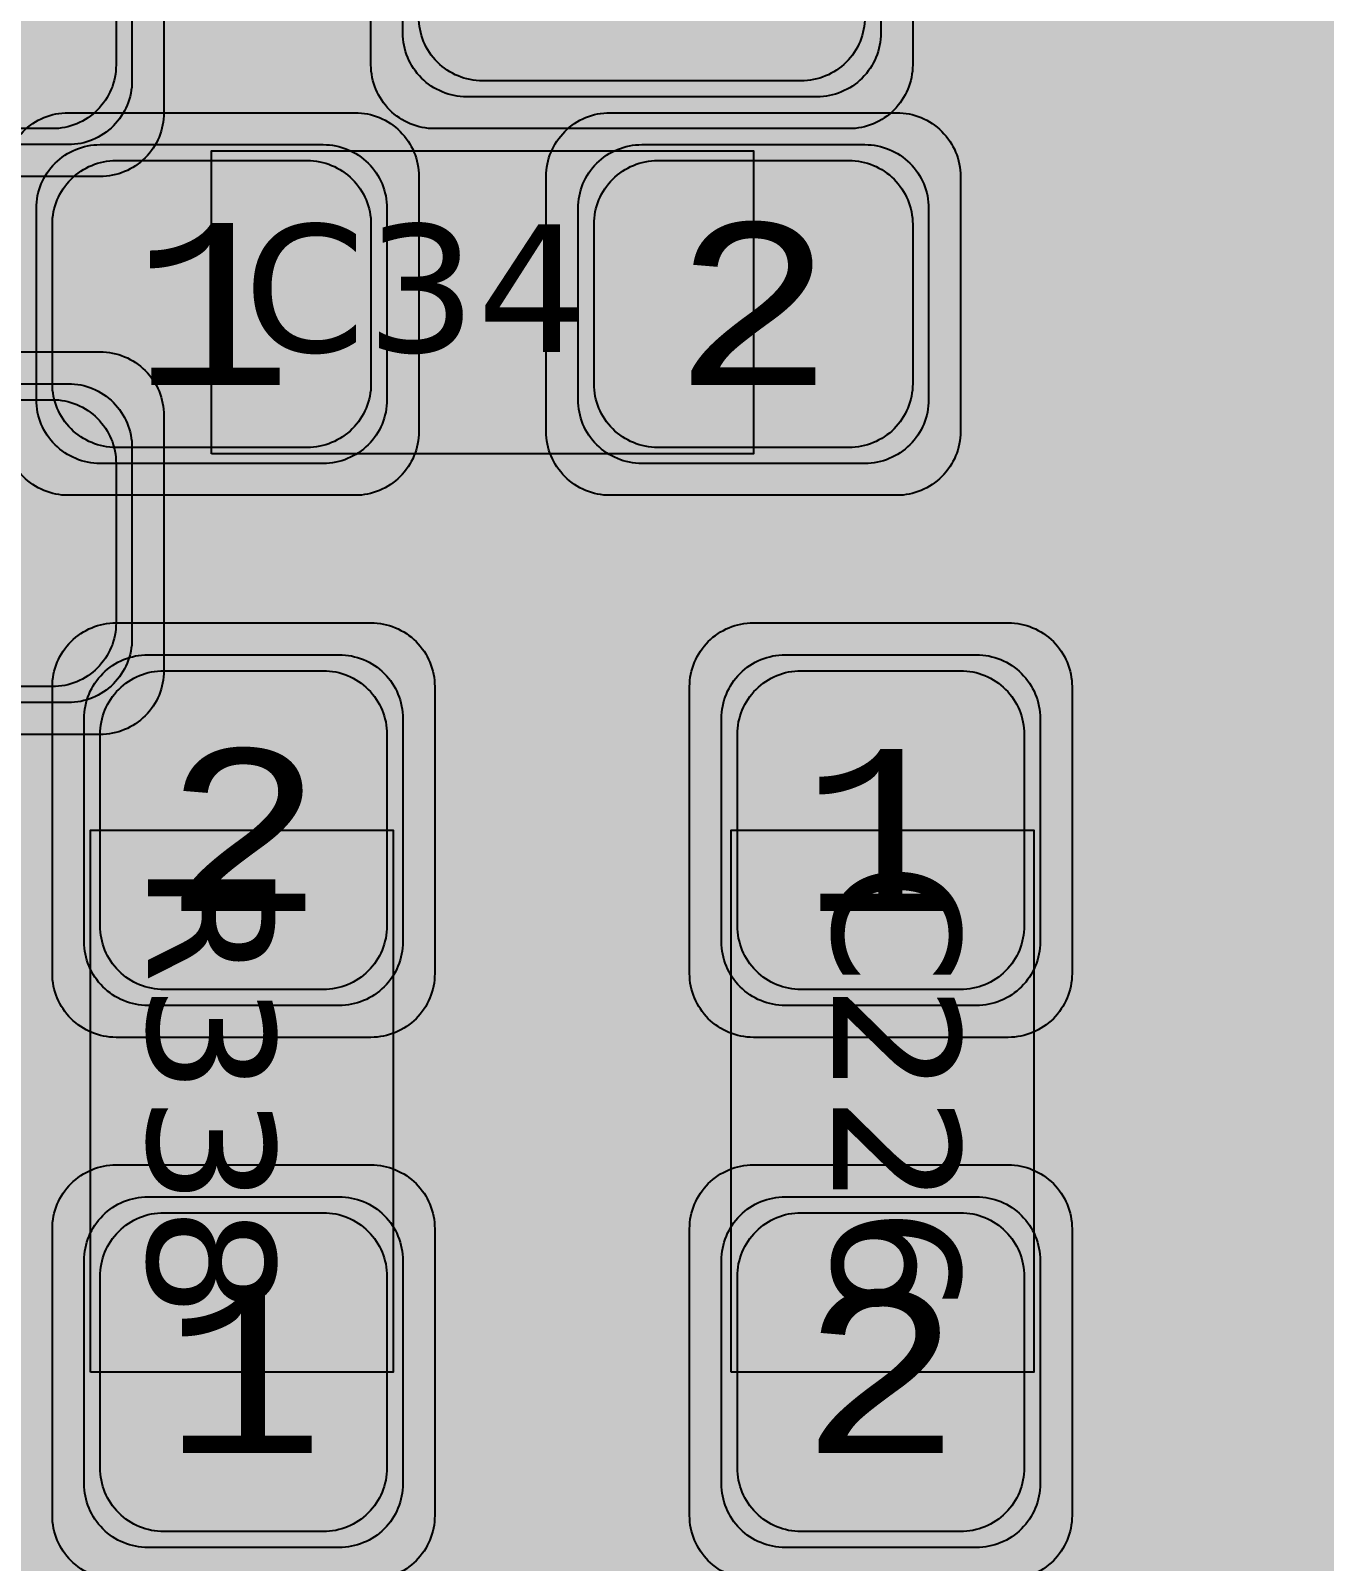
# Model space of a CAD drawing. Extents: x -28 to 199, y -61 to 255.
# Drawn here: x 128.582 to 132.642, y 75.806 to 80.608 of the extents above; entities that cross this region are included whole.
import ezdxf
from ezdxf.enums import TextEntityAlignment as Align

# ---------------------------------------------------------------- set-up
doc = ezdxf.new("R2010")
doc.units = 0
doc.header["$MEASUREMENT"] = 0
for name, color, linetype in [('ASSEMBLY_OUTLINES_TOP', 102, 'CONTINUOUS'), ('ASSEMBLY_PART_NUMBERS_BTM', 191, 'CONTINUOUS'), ('ASSEMBLY_PART_NUMBERS_TOP', 102, 'CONTINUOUS'), ('ASSEMBLY_REF_DES_BTM', 191, 'CONTINUOUS'), ('ASSEMBLY_REF_DES_TOP', 102, 'CONTINUOUS'), ('DRILL_DRAWING', 21, 'CONTINUOUS'), ('GENERATED_SILKSCREEN_BTM', 255, 'CONTINUOUS'), ('GENERATED_SILKSCREEN_TOP', 140, 'CONTINUOUS'), ('PART_PADS_SMD_BTM', 10, 'CONTINUOUS'), ('PART_PADS_SMD_TOP', 150, 'CONTINUOUS'), ('PIN_NUMBERS_BTM', 8, 'CONTINUOUS'), ('PIN_NUMBERS_TOP', 8, 'CONTINUOUS'), ('PLACEMENT_OUTLINES_TOP', 130, 'CONTINUOUS'), ('PLANE_SHAPES_LAYER_2', 230, 'CONTINUOUS'), ('PLANE_SHAPES_LAYER_3', 81, 'CONTINUOUS'), ('SILKSCREEN_OUTLINES_TOP', 150, 'CONTINUOUS'), ('SILKSCREEN_REF_DES_BTM', 211, 'CONTINUOUS'), ('SILKSCREEN_REF_DES_TOP', 150, 'CONTINUOUS'), ('SOLDERMASK_PADS_BTM', 12, 'CONTINUOUS'), ('SOLDERMASK_PADS_TOP', 180, 'CONTINUOUS'), ('SOLDERPASTE_PADS_BTM', 12, 'CONTINUOUS'), ('SOLDERPASTE_PADS_TOP', 180, 'CONTINUOUS'), ('TRACES_LAYER_2', 230, 'CONTINUOUS'), ('TRACES_LAYER_3', 81, 'CONTINUOUS'), ('TRACES_LAYER_BOTTOM', 10, 'CONTINUOUS'), ('TRACES_LAYER_TOP', 150, 'CONTINUOUS')]:
    doc.layers.add(name, color=color, linetype=linetype)
doc.styles.add('COURIER_NEW', font='COUR.TTF')
doc.styles.add('VERDANA', font='verdana.TTF')
doc.styles.add('VERIBEST_GERBER_0', font='txt')

msp = doc.modelspace()

# ---------------------------------------------------------------- hatches: boundary and pattern name
at = {"layer": 'PLANE_SHAPES_LAYER_2'}
h = msp.add_hatch(color=256, dxfattribs=at)
h.paths.add_polyline_path([(169.5, 129.25), (149.5, 129.25), (142.25, 122), (142.25, 90.5), (147.5, 90.5), (147.5, 80), (154, 80), (154, 69.25), (131.75, 69.25), (131.75, 73.25), (121.25, 73.25), (121.25, 81), (110.5, 81), (110.5, 125.75), (106.5, 125.75), (106.5, 128.75), (93.5, 128.75), (93.5, 120.25), (91.75, 120.25), (91.75, 121.5), (80, 121.5), (80, 118.25), (73.25, 118.25), (73.25, 124.5), (67.5, 124.5), (67.5, 128), (57.75, 128), (57.75, 120.25), (55.25, 120.25), (55.25, 121.5), (47.5, 121.5), (47.5, 119), (35, 119), (35, 134.75), (32.75, 134.75), (32.75, 159.75), (29.25, 159.75), (29.25, 175.25), (22.5, 175.25), (22.5, 195.25), (17.25, 195.25), (17.25, 198), (22.5, 198), (22.5, 216.5), (40.25, 216.5), (40.25, 235.5), (54.5, 235.5), (54.5, 254), (87.25, 254), (87.25, 236.25), (86.25, 236.25), (86.25, 228.75), (81, 228.75), (81, 218.75), (95.25, 218.75), (95.25, 194.5), (87, 194.5), (87, 172), (131.1, 172), (131.1, 208.75), (115.5, 208.75), (115.5, 213.75), (106.75, 213.75), (106.75, 218.75), (110.25, 222.25), (110.25, 226.25), (142.5, 226.25), (142.5, 221.5), (160.5, 221.5), (160.5, 240.75), (169.5, 240.75)])
h.paths.add_polyline_path([(35.5, 149.5), (41.75, 149.5), (41.75, 152), (39.25, 152), (39.25, 154), (37.75, 154), (37.75, 152), (35.5, 152)], flags=16)
h.paths.add_polyline_path([(37.5, 125.75), (37.5, 128.75), (42.75, 128.75), (42.75, 125.75)], flags=16)
h.paths.add_polyline_path([(52, 127.75), (52, 130.75), (54.25, 130.75), (54.25, 127.75)], flags=16)
h.paths.add_polyline_path([(50.75, 219.5), (50.75, 226.5), (71.75, 226.5), (71.75, 219.5)], flags=16)
h.paths.add_polyline_path([(66.5, 150.75), (66.5, 177.5), (72.25, 177.5), (72.25, 150.75)], flags=16)
h.paths.add_polyline_path([(47.25, 185.25), (73, 185.25), (73, 188.25), (70.25, 188.25), (70.25, 191), (47.25, 191)], flags=16)
h.paths.add_polyline_path([(84.5, 208), (84.5, 212.75), (85, 212.75), (85, 208)], flags=16)
h.paths.add_polyline_path([(61.5, 137.25), (87.75, 137.25), (87.75, 140.5), (84.75, 140.5), (84.75, 143), (61.5, 143)], flags=16)
h.paths.add_polyline_path([(88.75, 127), (88.75, 130), (91, 130), (91, 127)], flags=16)
h.paths.add_polyline_path([(85.5, 130.25), (85.5, 132.5), (91, 132.5), (91, 130.25)], flags=16)
h.paths.add_polyline_path([(108.75, 142.25), (135.75, 142.25), (135.75, 145.75), (132.25, 145.75), (132.25, 149), (108.75, 149)], flags=16)
h.paths.add_polyline_path([(114.25, 126.75), (140.75, 126.75), (140.75, 129.75), (137.25, 129.75), (137.25, 133), (114.25, 133)], flags=16)
h.paths.add_polyline_path([(155.25, 180.25), (166.25, 180.25), (166.25, 186.25), (152.25, 186.25), (152.25, 183), (155.25, 183)], flags=16)
at = {"layer": 'PLANE_SHAPES_LAYER_3'}
h = msp.add_hatch(color=256, dxfattribs=at)
h.paths.add_polyline_path([(169.5, 129.25), (149.5, 129.25), (142.25, 122), (142.25, 90.5), (147.5, 90.5), (147.5, 80), (154, 80), (154, 69.25), (131.75, 69.25), (131.75, 73.25), (121.25, 73.25), (121.25, 81), (110.5, 81), (110.5, 125.75), (106.5, 125.75), (106.5, 128.75), (93.5, 128.75), (93.5, 120.25), (91.75, 120.25), (91.75, 121.5), (80, 121.5), (80, 118.25), (73.25, 118.25), (73.25, 124.5), (67.5, 124.5), (67.5, 127.75), (58.25, 127.75), (58.25, 130.25), (88.75, 130.25), (88.75, 127), (91, 127), (91, 132.5), (55, 132.5), (55, 131.25), (52, 131.25), (52, 127.75), (55, 127.75), (55, 127.25), (57.75, 127.25), (57.75, 120.25), (55.25, 120.25), (55.25, 121.5), (47.5, 121.5), (47.5, 119), (35, 119), (35, 134.75), (32.75, 134.75), (32.75, 159.75), (29.25, 159.75), (29.25, 175.25), (22.5, 175.25), (22.5, 195.25), (17.25, 195.25), (17.25, 198), (22.5, 198), (22.5, 216.5), (40.25, 216.5), (40.25, 235.5), (54.5, 235.5), (54.5, 254), (87.25, 254), (87.25, 236.25), (86.25, 236.25), (86.25, 228.75), (81, 228.75), (81, 218.75), (95.25, 218.75), (95.25, 194.5), (87, 194.5), (87, 172), (131.1, 172), (131.1, 208.75), (115.5, 208.75), (115.5, 213.75), (106.75, 213.75), (106.75, 218.75), (110.25, 222.25), (110.25, 226.25), (142.5, 226.25), (142.5, 221.5), (160.5, 221.5), (160.5, 240.75), (169.5, 240.75)])
h.paths.add_polyline_path([(35.5, 149.5), (41.75, 149.5), (41.75, 152), (39.25, 152), (39.25, 154), (37.75, 154), (37.75, 152), (35.5, 152)], flags=16)
h.paths.add_polyline_path([(37.5, 125.75), (37.5, 128.75), (42.75, 128.75), (42.75, 125.75)], flags=16)
h.paths.add_polyline_path([(50.75, 219.5), (50.75, 226.5), (71.75, 226.5), (71.75, 219.5)], flags=16)
h.paths.add_polyline_path([(66.5, 150.75), (66.5, 177.5), (72.25, 177.5), (72.25, 150.75)], flags=16)
h.paths.add_polyline_path([(47.25, 185.25), (73, 185.25), (73, 188.25), (70.25, 188.25), (70.25, 191), (47.25, 191)], flags=16)
h.paths.add_polyline_path([(84.5, 208), (84.5, 212.75), (85, 212.75), (85, 208)], flags=16)
h.paths.add_polyline_path([(61.5, 137.25), (87.75, 137.25), (87.75, 140.5), (84.75, 140.5), (84.75, 143), (61.5, 143)], flags=16)
h.paths.add_polyline_path([(108.75, 142.25), (135.75, 142.25), (135.75, 145.75), (132.25, 145.75), (132.25, 149), (108.75, 149)], flags=16)
h.paths.add_polyline_path([(114.25, 126.75), (140.75, 126.75), (140.75, 129.75), (137.25, 129.75), (137.25, 133), (114.25, 133)], flags=16)
h.paths.add_polyline_path([(155.25, 180.25), (166.25, 180.25), (166.25, 186.25), (152.25, 186.25), (152.25, 183), (155.25, 183)], flags=16)

# ---------------------------------------------------------------- linework, layer by layer
at = {"layer": 'ASSEMBLY_OUTLINES_TOP'}
for points in [[(129.15, 79.28), (129.15, 80.23), (130.85, 80.23), (130.85, 79.28)], [(128.77, 76.4), (128.77, 78.1), (129.72, 78.1), (129.72, 76.4)], [(130.78, 76.4), (130.78, 78.1), (131.73, 78.1), (131.73, 76.4)]]:
    msp.add_lwpolyline(points, close=True, dxfattribs=at)
at = {"layer": 'GENERATED_SILKSCREEN_BTM', "const_width": 0.15}
for points in [[(132.3628, 80.6488), (132.3684, 80.6504), (132.374, 80.6496), (132.3788, 80.6456), (132.382, 80.6416), (132.3836, 80.636), (132.3844, 80.6304), (132.382, 80.6256), (132.378, 80.6216), (131.6108, 80.1904), (131.6068, 80.1888), (131.6036, 80.1888), (131.6004, 80.1888), (131.5972, 80.1904), (131.5924, 80.1928), (131.5892, 80.196), (131.5876, 80.2), (131.5868, 80.204), (131.5868, 80.744)], [(131.6196, 80.744), (131.6196, 80.2312), (132.3628, 80.6488)], [(131.59, 79.572), (131.6996, 79.4376), (131.7036, 79.4352), (131.7068, 79.4344), (131.7092, 79.4328), (131.7124, 79.432), (131.822, 79.432), (131.8244, 79.4328), (131.83, 79.4344), (131.834, 79.4352), (131.8356, 79.4376), (132.2684, 79.9704), (132.354, 79.9704), (132.354, 79.448), (132.3556, 79.4424), (132.3588, 79.4376), (132.3644, 79.4352), (132.3708, 79.4344), (132.3764, 79.4352), (132.382, 79.4376), (132.3852, 79.4424), (132.3868, 79.448), (132.3868, 79.9872), (132.3852, 79.9936), (132.3812, 79.9976), (132.3772, 80.0016), (132.3708, 80.0032), (132.2612, 80.0032), (132.2588, 80.0024), (132.2532, 80.0008), (132.2508, 79.9992), (132.2492, 79.9976), (132.2476, 79.996), (131.814, 79.464), (131.7204, 79.464), (131.6196, 79.5888), (131.6196, 79.8472), (131.726, 79.9776), (131.7276, 79.9832), (131.7268, 79.988), (131.7244, 79.9936), (131.7196, 79.9968), (131.7148, 80), (131.7092, 80.0008), (131.7036, 80), (131.6996, 79.996), (131.59, 79.8616), (131.5892, 79.8584), (131.5884, 79.856), (131.5876, 79.8552), (131.5868, 79.852), (131.5868, 79.5824), (131.5876, 79.5792), (131.5876, 79.5784), (131.5884, 79.5776), (131.5892, 79.5752), (131.59, 79.572)], [(131.0708, 78.1092), (131.0772, 78.1076), (131.0812, 78.1044), (131.0828, 78.0988), (131.0836, 78.0924), (131.0828, 78.0868), (131.0812, 78.0812), (131.0772, 78.0772), (131.0708, 78.0764), (130.7588, 78.0764), (130.7532, 78.0772), (130.7484, 78.0812), (130.746, 78.0868), (130.7452, 78.0924), (130.746, 78.0988), (130.7484, 78.1044), (130.7532, 78.1076), (130.7588, 78.1092), (130.8996, 78.1092), (130.8996, 78.8604), (130.9004, 78.866), (130.9028, 78.87), (130.9068, 78.8724), (130.9124, 78.8732), (130.9164, 78.874), (130.9204, 78.874), (130.9236, 78.8724), (130.9268, 78.8692), (131.0828, 78.65), (131.0844, 78.6468), (131.0852, 78.6444), (131.0852, 78.6388), (131.0828, 78.634), (131.0788, 78.63), (131.074, 78.6268), (131.0684, 78.6252), (131.0652, 78.6252), (131.0628, 78.626), (131.0588, 78.6308), (130.9308, 78.81), (130.9308, 78.1092), (131.0708, 78.1092)], [(129.654, 78.3676), (129.2236, 78.7964), (129.2236, 78.3676), (129.654, 78.3676)], [(129.2236, 78.0924), (129.2228, 78.086), (129.2188, 78.082), (129.2132, 78.0796), (129.2076, 78.0788), (129.202, 78.0796), (129.1972, 78.082), (129.1932, 78.086), (129.1916, 78.0924), (129.1916, 78.3348), (129.154, 78.3348), (129.1484, 78.3364), (129.1436, 78.3396), (129.1412, 78.3452), (129.1404, 78.3508), (129.1412, 78.3572), (129.1436, 78.3628), (129.1484, 78.3668), (129.154, 78.3676), (129.1916, 78.3676), (129.1916, 78.838), (129.1924, 78.842), (129.1948, 78.8452), (129.198, 78.8484), (129.202, 78.8508), (129.2068, 78.8524), (129.2116, 78.8532), (129.2156, 78.8524), (129.2196, 78.8492), (129.7052, 78.3636), (129.7084, 78.3588), (129.71, 78.354), (129.7092, 78.3492), (129.706, 78.3436), (129.7044, 78.3396), (129.7012, 78.3372), (129.698, 78.3356), (129.694, 78.3348), (129.2236, 78.3348), (129.2236, 78.0924)], [(129.9212, 78.5812), (129.9468, 78.5044), (129.9212, 78.4276), (129.9212, 78.4252), (129.9204, 78.422), (129.9204, 78.1748), (129.9204, 78.1724), (129.9212, 78.17), (129.922, 78.1668), (129.9252, 78.1636), (130.0052, 78.0812), (130.0092, 78.078), (130.0132, 78.0772), (130.0164, 78.0764), (130.31, 78.0764), (130.3124, 78.0764), (130.3148, 78.0772), (130.318, 78.078), (130.3212, 78.0812), (130.4012, 78.1636), (130.4052, 78.1668), (130.406, 78.17), (130.406, 78.1748), (130.406, 78.422), (130.406, 78.4252), (130.406, 78.4268), (130.4052, 78.4276), (130.3796, 78.5044), (130.4052, 78.5812), (130.406, 78.582), (130.406, 78.5868), (130.406, 78.7788), (130.406, 78.782), (130.4052, 78.786), (130.4012, 78.79), (130.3212, 78.8724), (130.318, 78.8748), (130.3148, 78.8756), (130.3124, 78.8764), (130.31, 78.8764), (130.0164, 78.8764), (130.0132, 78.8756), (130.0092, 78.8748), (130.0052, 78.8724), (129.9252, 78.79), (129.922, 78.7852), (129.9212, 78.782), (129.9204, 78.7788), (129.9204, 78.5868), (129.9204, 78.5836), (129.9212, 78.582), (129.9212, 78.5812)], [(131.3756, 78.5724), (131.3732, 78.574), (131.3724, 78.578), (131.3708, 78.582), (131.37, 78.586), (131.37, 78.7508), (131.3708, 78.7548), (131.3724, 78.7572), (131.3724, 78.7596), (131.3732, 78.7604), (131.3748, 78.7612), (131.3756, 78.7628), (131.5116, 78.8732), (131.5156, 78.8748), (131.5188, 78.8756), (131.522, 78.8764), (131.9252, 78.8764), (131.9324, 78.8748), (131.9372, 78.8708), (131.9412, 78.866), (131.9428, 78.8604), (131.9428, 78.0924), (131.9412, 78.086), (131.9372, 78.082), (131.9324, 78.0796), (131.9268, 78.0788), (131.9204, 78.0796), (131.9148, 78.082), (131.9108, 78.086), (131.9092, 78.0924), (131.9092, 78.4604), (131.5332, 78.4604), (131.402, 78.0876), (131.3988, 78.082), (131.3932, 78.0788), (131.3876, 78.078), (131.382, 78.0796), (131.3772, 78.082), (131.3732, 78.086), (131.3716, 78.0916), (131.3724, 78.098), (131.5036, 78.4708), (131.3756, 78.5724)], [(130.374, 78.77), (130.374, 78.5884), (130.3524, 78.5196), (129.9756, 78.5196), (129.9524, 78.5884), (129.9524, 78.77), (130.0236, 78.8436), (130.302, 78.8436), (130.374, 78.77)], [(131.9092, 78.8436), (131.5268, 78.8436), (131.402, 78.7428), (131.402, 78.594), (131.5268, 78.4924), (131.9092, 78.4924), (131.9092, 78.8436)], [(130.374, 78.4188), (130.374, 78.182), (130.302, 78.1092), (130.0236, 78.1092), (129.9524, 78.182), (129.9524, 78.4188), (129.9756, 78.4876), (130.3524, 78.4876), (130.374, 78.4188)], [(128.2888, 76.8264), (128.5824, 76.8264), (128.5848, 76.8264), (128.5872, 76.8272), (128.5904, 76.828), (128.5936, 76.8312), (128.6736, 76.9136), (128.6776, 76.9168), (128.6784, 76.92), (128.6784, 76.9248), (128.6784, 77.172), (128.6784, 77.1752), (128.6784, 77.1768), (128.6776, 77.1776), (128.652, 77.2544), (128.6776, 77.3312), (128.6784, 77.332), (128.6784, 77.3368), (128.6784, 77.5288), (128.6784, 77.532), (128.6776, 77.536), (128.6736, 77.54), (128.5936, 77.6224), (128.5904, 77.6248), (128.5872, 77.6256), (128.5848, 77.6264), (128.5824, 77.6264), (128.2888, 77.6264)], [(129.0552, 77.6232), (128.9208, 77.5136), (128.9176, 77.5096), (128.916, 77.5032), (128.9168, 77.4984), (128.9184, 77.4944), (128.9208, 77.4912), (128.9248, 77.488), (128.9288, 77.4856), (128.9328, 77.4848), (128.9368, 77.4848), (128.94, 77.4872), (129.0712, 77.5936), (129.3304, 77.5936), (129.4536, 77.4928), (129.4536, 77.2056), (129.3448, 77.2944), (129.3416, 77.2952), (129.34, 77.296), (129.3392, 77.296), (129.3392, 77.2968), (129.3352, 77.2976), (129.0656, 77.2976), (129.0624, 77.2968), (129.0624, 77.296), (129.0608, 77.296), (129.0584, 77.2952), (129.056, 77.2944), (128.9208, 77.1856), (128.92, 77.1832), (128.9184, 77.1824), (128.9176, 77.1816), (128.9176, 77.18), (128.916, 77.1744), (128.9152, 77.172), (128.9152, 76.952), (128.916, 76.948), (128.9176, 76.9448), (128.9184, 76.9416), (128.9208, 76.9392), (129.0552, 76.8296), (129.0592, 76.828), (129.06, 76.8272), (129.0624, 76.8272), (129.0632, 76.8264), (129.064, 76.8264), (129.0656, 76.8264), (129.3352, 76.8264), (129.3384, 76.8272), (129.3416, 76.828), (129.3448, 76.8296), (129.4792, 76.9392), (129.4816, 76.9408), (129.4824, 76.9416), (129.484, 76.944), (129.4856, 76.9496), (129.4864, 76.952), (129.4864, 77.5008), (129.4856, 77.5048), (129.484, 77.508), (129.4824, 77.5096), (129.4816, 77.5112), (129.4792, 77.5136), (129.3448, 77.6232), (129.3416, 77.624), (129.34, 77.6248), (129.3384, 77.6256), (129.3352, 77.6264), (129.0656, 77.6264), (129.0624, 77.6256), (129.0608, 77.6248), (129.0584, 77.624), (129.0552, 77.6232)], [(129.676, 77.3224), (129.6736, 77.324), (129.6728, 77.328), (129.6712, 77.332), (129.6704, 77.336), (129.6704, 77.5008), (129.6712, 77.5048), (129.6728, 77.5072), (129.6728, 77.5096), (129.6736, 77.5104), (129.6752, 77.5112), (129.676, 77.5128), (129.812, 77.6232), (129.816, 77.6248), (129.8192, 77.6256), (129.8224, 77.6264), (130.2256, 77.6264), (130.2328, 77.6248), (130.2376, 77.6208), (130.2416, 77.616), (130.2432, 77.6104), (130.2432, 76.8424), (130.2416, 76.836), (130.2376, 76.832), (130.2328, 76.8296), (130.2272, 76.8288), (130.2208, 76.8296), (130.2152, 76.832), (130.2112, 76.836), (130.2096, 76.8424), (130.2096, 77.2104), (129.8336, 77.2104), (129.7024, 76.8376), (129.6992, 76.832), (129.6936, 76.8288), (129.688, 76.828), (129.6824, 76.8296), (129.6776, 76.832), (129.6736, 76.836), (129.672, 76.8416), (129.6728, 76.848), (129.804, 77.2208), (129.676, 77.3224)], [(128.6464, 77.52), (128.6464, 77.3384), (128.6248, 77.2696), (128.248, 77.2696), (128.2248, 77.3384), (128.2248, 77.52), (128.296, 77.5936), (128.5744, 77.5936), (128.6464, 77.52)], [(130.2096, 77.5936), (129.8272, 77.5936), (129.7024, 77.4928), (129.7024, 77.344), (129.8272, 77.2424), (130.2096, 77.2424), (130.2096, 77.5936)], [(128.6464, 77.1688), (128.6464, 76.932), (128.5744, 76.8592), (128.296, 76.8592), (128.2248, 76.932), (128.2248, 77.1688), (128.248, 77.2376), (128.6248, 77.2376), (128.6464, 77.1688)], [(129.4536, 77.164), (129.4536, 76.96), (129.3304, 76.8592), (129.072, 76.8592), (128.9472, 76.96), (128.9472, 77.164), (129.072, 77.2656), (129.3304, 77.2656), (129.4536, 77.164)], [(128.78, 75.602), (128.78, 76.1508), (128.7792, 76.1548), (128.7776, 76.158), (128.776, 76.1596), (128.7752, 76.1612), (128.7728, 76.1636), (128.6384, 76.2732), (128.6352, 76.274), (128.6336, 76.2748), (128.632, 76.2756), (128.6288, 76.2764), (128.3592, 76.2764), (128.356, 76.2756), (128.3544, 76.2748), (128.352, 76.274), (128.3488, 76.2732)], [(129.3856, 76.0012), (129.3888, 76.0004), (129.3912, 75.9996), (129.3944, 75.998), (129.5032, 75.91), (129.5032, 76.2436), (128.9808, 76.2436), (128.9752, 76.2452), (128.9704, 76.2484), (128.968, 76.254), (128.9672, 76.2596), (128.968, 76.266), (128.9704, 76.2708), (128.9752, 76.2748), (128.9808, 76.2764), (129.5208, 76.2764), (129.5264, 76.2748), (129.5312, 76.2708), (129.5352, 76.266), (129.5368, 76.2604), (129.5368, 75.8756), (129.536, 75.87), (129.5336, 75.866), (129.5304, 75.8636), (129.5248, 75.862), (129.5216, 75.8604), (129.5176, 75.8596), (129.5136, 75.8604), (129.5104, 75.8628), (129.38, 75.9692), (129.1216, 75.9692), (128.9968, 75.8676), (128.9968, 75.61)], [(129.7256, 75.9724), (129.7232, 75.974), (129.7224, 75.978), (129.7208, 75.982), (129.72, 75.986), (129.72, 76.1508), (129.7208, 76.1548), (129.7224, 76.1572), (129.7224, 76.1596), (129.7232, 76.1604), (129.7248, 76.1612), (129.7256, 76.1628), (129.8616, 76.2732), (129.8656, 76.2748), (129.8688, 76.2756), (129.872, 76.2764), (130.2752, 76.2764), (130.2824, 76.2748), (130.2872, 76.2708), (130.2912, 76.266), (130.2928, 76.2604), (130.2928, 75.4924)], [(128.3648, 76.2436), (128.624, 76.2436), (128.7472, 76.1428), (128.7472, 75.8556), (128.6384, 75.9444), (128.6352, 75.9452), (128.6336, 75.946), (128.6328, 75.946), (128.6328, 75.9468), (128.6288, 75.9476), (128.3592, 75.9476)], [(130.2592, 76.2436), (129.8768, 76.2436), (129.752, 76.1428), (129.752, 75.994), (129.8768, 75.8924), (130.2592, 75.8924), (130.2592, 76.2436)], [(128.9648, 75.602), (128.9648, 75.8756), (128.9656, 75.8788), (128.9672, 75.8836), (128.9672, 75.8852), (128.9688, 75.886), (128.9696, 75.8876), (128.9704, 75.8892), (129.1056, 75.998), (129.1096, 75.9996), (129.1128, 76.0004), (129.116, 76.0012), (129.3856, 76.0012)], [(129.7224, 75.498), (129.8536, 75.8708), (129.7256, 75.9724)], [(128.7472, 75.814), (128.7472, 75.61), (128.624, 75.5092), (128.3656, 75.5092), (128.2408, 75.61), (128.2408, 75.814), (128.3656, 75.9156), (128.624, 75.9156), (128.7472, 75.814)], [(130.2592, 75.4924), (130.2592, 75.8604), (129.8832, 75.8604), (129.752, 75.4876)]]:
    msp.add_lwpolyline(points, dxfattribs=at)
at = {"layer": 'GENERATED_SILKSCREEN_TOP', "const_width": 0.15}
for points in [[(130.292098, 80.230005, 1.22306e-05), (130.292089, 80.229995), (129.707911, 80.229995, 1.22306e-05), (129.707902, 80.230005), (130.292098, 80.230005)], [(130.283844, 79.279995), (129.716156, 79.279995, 1.1642e-05), (129.716164, 79.280005), (130.283836, 79.280005, 1.1642e-05), (130.283844, 79.279995)], [(128.770005, 76.957911, 1.22306e-05), (128.769995, 76.957902), (128.769995, 77.542098, 1.22306e-05), (128.770005, 77.542089), (128.770005, 76.957911)], [(129.720005, 76.966156, 1.1642e-05), (129.719995, 76.966164), (129.719995, 77.533836, 1.1642e-05), (129.720005, 77.533844), (129.720005, 76.966156)], [(130.780005, 76.966164, 1.1642e-05), (130.779995, 76.966156), (130.779995, 77.533844, 1.1642e-05), (130.780005, 77.533836), (130.780005, 76.966164)], [(131.730005, 76.957902, 1.22306e-05), (131.729995, 76.957911), (131.729995, 77.542089, 1.22306e-05), (131.730005, 77.542098), (131.730005, 76.957902)], [(133.256999, 76.750995), (132.571001, 76.750995, -0.0990195133), (132.570999, 76.750995), (132.566, 76.751995, -0.0990195133), (132.565998, 76.751995), (132.560998, 76.753995, -0.1622776609), (132.560996, 76.753997), (132.559, 76.754995, -0.1622776602), (132.558997, 76.754996), (132.554997, 76.757996, -0.0710678116), (132.554996, 76.757997), (132.417996, 76.926997, -0.1622776599), (132.417995, 76.927), (132.415997, 76.930995, -0.1845275529), (132.415995, 76.930998), (132.414995, 76.933998), (132.414995, 76.934), (132.413997, 76.935996, -0.2360679779), (132.413995, 76.936), (132.413995, 77.446001), (132.415995, 77.453001, -0.1667818986), (132.415996, 77.453004), (132.420996, 77.458004, -0.1119910925), (132.420998, 77.458005), (132.425996, 77.464003, -0.184527552), (132.425999, 77.464005), (132.433999, 77.466005, -0.0990195133), (132.434001, 77.466005), (133.376362, 77.466005, 5.9117e-06)], [(133.376363, 77.465995), (132.434001, 77.465995), (132.426003, 77.463995), (132.421005, 77.457998, -0.1119910928), (132.421004, 77.457996), (132.416004, 77.452996), (132.414005, 77.445999), (132.414005, 76.936), (132.415003, 76.934005, -0.1845275513), (132.415005, 76.934002), (132.416005, 76.931002), (132.416005, 76.931), (132.418003, 76.927004, -0.0710678119), (132.418004, 76.927003), (132.555003, 76.758004), (132.559003, 76.755004, -0.0710678117), (132.559004, 76.755003), (132.561, 76.754005, -0.0990195133), (132.561002, 76.754005), (132.566002, 76.752005, -0.0493889889), (132.566003, 76.752005), (132.571001, 76.751005), (133.256999, 76.751005)]]:
    msp.add_lwpolyline(points, format="xyb", dxfattribs=at)
for points in [[(133.373, 77.424), (133.373, 76.947), (133.247, 76.791), (132.581, 76.791), (132.455, 76.947), (132.455, 77.424), (133.373, 77.424)], [(132.846, 75.848), (132.537, 75.848), (132.534, 75.848), (132.531, 75.849), (132.527, 75.85), (132.523, 75.854), (132.42, 75.954), (132.416, 75.958), (132.415, 75.964), (132.414, 75.968), (132.414, 76.335), (132.414, 76.338), (132.415, 76.341), (132.416, 76.345), (132.42, 76.349), (132.523, 76.449), (132.527, 76.453), (132.531, 76.455), (132.537, 76.455), (132.846, 76.455)], [(132.842, 76.415), (132.546, 76.415), (132.455, 76.325), (132.455, 75.976), (132.546, 75.888), (132.842, 75.888), (132.928, 75.917), (132.928, 76.388), (132.842, 76.415)]]:
    msp.add_lwpolyline(points, dxfattribs=at)
at = {"layer": 'PART_PADS_SMD_BTM'}
for points in [[(129.75, 81.5, -0.4142135624), (129.95, 81.7), (131.05, 81.7, -0.4142135624), (131.25, 81.5), (131.25, 80.6, -0.4142135624), (131.05, 80.4), (129.95, 80.4, -0.4142135624), (129.75, 80.6)], [(128.9, 80.45, -0.4142135624), (128.7, 80.25), (128, 80.25, -0.4142135624), (127.8, 80.45), (127.8, 81.05, -0.4142135624), (128, 81.25), (128.7, 81.25, -0.4142135624), (128.9, 81.05)], [(128.9, 78.7, -0.4142135624), (128.7, 78.5), (128, 78.5, -0.4142135624), (127.8, 78.7), (127.8, 79.3, -0.4142135624), (128, 79.5), (128.7, 79.5, -0.4142135624), (128.9, 79.3)]]:
    msp.add_lwpolyline(points, format="xyb", close=True, dxfattribs=at)
at = {"layer": 'PART_PADS_SMD_TOP'}
for points in [[(128.6, 80.05, -0.4142135624), (128.8, 80.25), (129.5, 80.25, -0.4142135624), (129.7, 80.05), (129.7, 79.45, -0.4142135624), (129.5, 79.25), (128.8, 79.25, -0.4142135624), (128.6, 79.45)], [(130.3, 80.05, -0.4142135624), (130.5, 80.25), (131.2, 80.25, -0.4142135624), (131.4, 80.05), (131.4, 79.45, -0.4142135624), (131.2, 79.25), (130.5, 79.25, -0.4142135624), (130.3, 79.45)], [(128.95, 77.55, -0.4142135624), (128.75, 77.75), (128.75, 78.45, -0.4142135624), (128.95, 78.65), (129.55, 78.65, -0.4142135624), (129.75, 78.45), (129.75, 77.75, -0.4142135624), (129.55, 77.55)], [(131.55, 78.65, -0.4142135624), (131.75, 78.45), (131.75, 77.75, -0.4142135624), (131.55, 77.55), (130.95, 77.55, -0.4142135624), (130.75, 77.75), (130.75, 78.45, -0.4142135624), (130.95, 78.65)], [(128.95, 75.85, -0.4142135624), (128.75, 76.05), (128.75, 76.75, -0.4142135624), (128.95, 76.95), (129.55, 76.95, -0.4142135624), (129.75, 76.75), (129.75, 76.05, -0.4142135624), (129.55, 75.85)], [(131.55, 76.95, -0.4142135624), (131.75, 76.75), (131.75, 76.05, -0.4142135624), (131.55, 75.85), (130.95, 75.85, -0.4142135624), (130.75, 76.05), (130.75, 76.75, -0.4142135624), (130.95, 76.95)]]:
    msp.add_lwpolyline(points, format="xyb", close=True, dxfattribs=at)
at = {"layer": 'PLACEMENT_OUTLINES_TOP'}
for points in [[(129.15, 79.28), (129.15, 80.23), (130.85, 80.23), (130.85, 79.28)], [(128.77, 76.4), (128.77, 78.1), (129.72, 78.1), (129.72, 76.4)], [(130.78, 76.4), (130.78, 78.1), (131.73, 78.1), (131.73, 76.4)]]:
    msp.add_lwpolyline(points, close=True, dxfattribs=at)
at = {"layer": 'SILKSCREEN_OUTLINES_TOP'}
for points in [[(129.15, 79.28), (129.15, 80.23), (130.85, 80.23), (130.85, 79.28)], [(128.77, 76.4), (128.77, 78.1), (129.72, 78.1), (129.72, 76.4)], [(130.78, 76.4), (130.78, 78.1), (131.73, 78.1), (131.73, 76.4)]]:
    msp.add_lwpolyline(points, close=True, dxfattribs=at)
at = {"layer": 'SOLDERMASK_PADS_BTM'}
for points in [[(129.65, 81.6, -0.4142135624), (129.85, 81.8), (131.15, 81.8, -0.4142135624), (131.35, 81.6), (131.35, 80.5, -0.4142135624), (131.15, 80.3), (129.85, 80.3, -0.4142135624), (129.65, 80.5)], [(129, 80.35, -0.4142135624), (128.8, 80.15), (127.9, 80.15, -0.4142135624), (127.7, 80.35), (127.7, 81.15, -0.4142135624), (127.9, 81.35), (128.8, 81.35, -0.4142135624), (129, 81.15)], [(129, 78.6, -0.4142135624), (128.8, 78.4), (127.9, 78.4, -0.4142135624), (127.7, 78.6), (127.7, 79.4, -0.4142135624), (127.9, 79.6), (128.8, 79.6, -0.4142135624), (129, 79.4)]]:
    msp.add_lwpolyline(points, format="xyb", close=True, dxfattribs=at)
at = {"layer": 'SOLDERMASK_PADS_TOP'}
for points in [[(128.5, 80.15, -0.4142135624), (128.7, 80.35), (129.6, 80.35, -0.4142135624), (129.8, 80.15), (129.8, 79.35, -0.4142135624), (129.6, 79.15), (128.7, 79.15, -0.4142135624), (128.5, 79.35)], [(130.2, 80.15, -0.4142135624), (130.4, 80.35), (131.3, 80.35, -0.4142135624), (131.5, 80.15), (131.5, 79.35, -0.4142135624), (131.3, 79.15), (130.4, 79.15, -0.4142135624), (130.2, 79.35)], [(128.85, 77.45, -0.4142135624), (128.65, 77.65), (128.65, 78.55, -0.4142135624), (128.85, 78.75), (129.65, 78.75, -0.4142135624), (129.85, 78.55), (129.85, 77.65, -0.4142135624), (129.65, 77.45)], [(131.65, 78.75, -0.4142135624), (131.85, 78.55), (131.85, 77.65, -0.4142135624), (131.65, 77.45), (130.85, 77.45, -0.4142135624), (130.65, 77.65), (130.65, 78.55, -0.4142135624), (130.85, 78.75)], [(128.85, 75.75, -0.4142135624), (128.65, 75.95), (128.65, 76.85, -0.4142135624), (128.85, 77.05), (129.65, 77.05, -0.4142135624), (129.85, 76.85), (129.85, 75.95, -0.4142135624), (129.65, 75.75)], [(131.65, 77.05, -0.4142135624), (131.85, 76.85), (131.85, 75.95, -0.4142135624), (131.65, 75.75), (130.85, 75.75, -0.4142135624), (130.65, 75.95), (130.65, 76.85, -0.4142135624), (130.85, 77.05)]]:
    msp.add_lwpolyline(points, format="xyb", close=True, dxfattribs=at)
at = {"layer": 'SOLDERPASTE_PADS_BTM'}
for points in [[(129.8, 81.45, -0.4142135624), (130, 81.65), (131, 81.65, -0.4142135624), (131.2, 81.45), (131.2, 80.65, -0.4142135624), (131, 80.45), (130, 80.45, -0.4142135624), (129.8, 80.65)], [(128.85, 80.5, -0.4142135624), (128.65, 80.3), (128.05, 80.3, -0.4142135624), (127.85, 80.5), (127.85, 81, -0.4142135624), (128.05, 81.2), (128.65, 81.2, -0.4142135624), (128.85, 81)], [(128.85, 78.75, -0.4142135624), (128.65, 78.55), (128.05, 78.55, -0.4142135624), (127.85, 78.75), (127.85, 79.25, -0.4142135624), (128.05, 79.45), (128.65, 79.45, -0.4142135624), (128.85, 79.25)]]:
    msp.add_lwpolyline(points, format="xyb", close=True, dxfattribs=at)
at = {"layer": 'SOLDERPASTE_PADS_TOP'}
for points in [[(128.65, 80, -0.4142135624), (128.85, 80.2), (129.45, 80.2, -0.4142135624), (129.65, 80), (129.65, 79.5, -0.4142135624), (129.45, 79.3), (128.85, 79.3, -0.4142135624), (128.65, 79.5)], [(130.35, 80, -0.4142135624), (130.55, 80.2), (131.15, 80.2, -0.4142135624), (131.35, 80), (131.35, 79.5, -0.4142135624), (131.15, 79.3), (130.55, 79.3, -0.4142135624), (130.35, 79.5)], [(129, 77.6, -0.4142135624), (128.8, 77.8), (128.8, 78.4, -0.4142135624), (129, 78.6), (129.5, 78.6, -0.4142135624), (129.7, 78.4), (129.7, 77.8, -0.4142135624), (129.5, 77.6)], [(131.5, 78.6, -0.4142135624), (131.7, 78.4), (131.7, 77.8, -0.4142135624), (131.5, 77.6), (131, 77.6, -0.4142135624), (130.8, 77.8), (130.8, 78.4, -0.4142135624), (131, 78.6)], [(129, 75.9, -0.4142135624), (128.8, 76.1), (128.8, 76.7, -0.4142135624), (129, 76.9), (129.5, 76.9, -0.4142135624), (129.7, 76.7), (129.7, 76.1, -0.4142135624), (129.5, 75.9)], [(131.5, 76.9, -0.4142135624), (131.7, 76.7), (131.7, 76.1, -0.4142135624), (131.5, 75.9), (131, 75.9, -0.4142135624), (130.8, 76.1), (130.8, 76.7, -0.4142135624), (131, 76.9)]]:
    msp.add_lwpolyline(points, format="xyb", close=True, dxfattribs=at)
at = {"layer": 'TRACES_LAYER_2', "const_width": 0.5}
msp.add_lwpolyline([(123.4, 78), (125.557784, 78), (130.2, 82.642216), (130.2, 89.95), (133.825, 93.575), (133.825, 99.952397), (137.469634, 103.597031), (137.469634, 104.803321), (137.562315, 104.896002), (137.562318, 104.896002), (138.004, 105.337684), (138.004, 105.96232), (137.562318, 106.404002), (137.562315, 106.404002), (137.469634, 106.496683), (137.469634, 108.039315), (135.691659, 109.81729), (135.68271, 109.81729), (135.1, 110.4)], dxfattribs=at)
at = {"layer": 'TRACES_LAYER_3', "const_width": 0.5}
msp.add_lwpolyline([(132.3, 83), (132.3, 77.068448), (135.475438, 73.89301), (148.01601, 73.89301), (149.223, 75.1), (149.9, 75.1)], dxfattribs=at)
at = {"layer": 'TRACES_LAYER_BOTTOM'}
for points, const_width in [([(128.35, 79), (128.987291, 78.362709), (129.037291, 78.362709), (129.157156, 78.242844), (139.521243, 78.242844), (140.7, 79.421601), (140.7, 82.7)], 0.35), ([(130.5, 81.05), (129.473, 81.05), (129.473, 81.046), (129.177, 80.75), (128.35, 80.75)], 0.35), ([(126.45, 74.75), (127.701693, 74.75), (129.561966, 76.610273), (134.922182, 76.610273), (135.275735, 76.25672), (135.275735, 75.574265), (136, 74.85)], 0.5)]:
    msp.add_lwpolyline(points, dxfattribs=dict(at, const_width=const_width))
at = {"layer": 'TRACES_LAYER_TOP', "const_width": 0.35}
for points in [[(129.15, 81.25), (129.15, 79.75)], [(130.85, 81.25), (130.85, 79.75)], [(131.25, 78.1), (131.25, 78.412), (132.027, 78.412), (133.325, 79.71), (133.8, 79.71)], [(129.25, 78.1), (131.25, 78.1)], [(133.8, 77.5), (133.8, 76.936635), (133.263365, 76.4), (131.25, 76.4)], [(129.25, 76.4), (131.25, 76.4)]]:
    msp.add_lwpolyline(points, dxfattribs=at)

# ---------------------------------------------------------------- texts
at = {"layer": 'ASSEMBLY_PART_NUMBERS_BTM', "style": 'VERIBEST_GERBER_0', "text_generation_flag": 2}
for s, p in [('ERJ-3EKF6341V', (127.21, 99.25)), ('ERJ-3EKF2052V', (129.29, 98.75)), ('ERJ-3GEY0R00V', (132.54, 95.75)), ('ERJ-6ENF2401V', (129.29, 93.25)), ('ERJ-3EKF4701V', (129.96, 91.25)), ('CL21B225KOFNNNE', (132.21, 89.25)), ('ERJ-3GEY0R00V', (129.96, 87.75)), ('GRM216R71H103KA01D', (127.46, 86.5)), ('CL21B106KOQNNNE', (127.96, 82))]:
    msp.add_text(s, height=2.032, rotation=90, dxfattribs=at).set_placement(p, align=Align.TOP_LEFT)
msp.add_text('CL10B104KB8SFNC', height=2.032, dxfattribs=at).set_placement((137.75, 77.71), align=Align.TOP_LEFT)
at = {"layer": 'ASSEMBLY_PART_NUMBERS_TOP', "style": 'VERIBEST_GERBER_0'}
for s, p in [('CL21B225KOFNNNE', (131.54, 103.25)), ('ERJ-3EKF10R7V', (131.79, 98.5)), ('ERJ-3EKF1022V', (133.71, 89)), ('CL10C010BB8NNNC', (128.71, 77.25)), ('ERJ-3EKF1022V', (131.79, 77.25))]:
    msp.add_text(s, height=2.032, rotation=270, dxfattribs=at).set_placement(p, align=Align.TOP_LEFT)
for s, p in [('ERJ-3EKF10R0V', (113.75, 81.71)), ('CL10B104KB8SFNC', (130, 81.71)), ('ERJ-3EKF10R0V', (117, 80.46)), ('ERJ-3EKF2052V', (130, 80.21)), ('MMZ1608A182B', (113.75, 79.46)), ('ERJ-3EKF2052V', (130, 78.71)), ('CL10B104KB8SFNC', (130, 77.21))]:
    msp.add_text(s, height=2.032, dxfattribs=at).set_placement(p, align=Align.TOP_LEFT)
at = {"layer": 'ASSEMBLY_REF_DES_BTM', "style": 'VERDANA', "text_generation_flag": 2}
msp.add_text('OSC14', height=1.2, rotation=90, dxfattribs=at).set_placement((131.82911, 81.62831), align=Align.TOP_LEFT)
at = {"layer": 'ASSEMBLY_REF_DES_TOP', "style": 'VERDANA'}
msp.add_text('C34', height=0.4, dxfattribs=at).set_placement((129.25, 80), align=Align.TOP_LEFT)
for s, p in [('C226', (131.5, 78)), ('R338', (129.35, 78))]:
    msp.add_text(s, height=0.4, rotation=270, dxfattribs=at).set_placement(p, align=Align.TOP_LEFT)
at = {"layer": 'DRILL_DRAWING', "style": 'VERIBEST_GERBER_0'}
for s, p in [('A', (132.2, 75.4)), ('B', (130.5, 75))]:
    msp.add_text(s, height=2, dxfattribs=at).set_placement(p, align=Align.MIDDLE_CENTER)
at = {"layer": 'PIN_NUMBERS_BTM', "style": 'COURIER_NEW'}
for s, p in [('1', (129.15, 79.75)), ('2', (130.85, 79.75)), ('2', (129.25, 78.1)), ('1', (131.25, 78.1)), ('1', (129.25, 76.4)), ('2', (131.25, 76.4))]:
    msp.add_text(s, height=0.508, dxfattribs=at).set_placement(p, align=Align.MIDDLE_CENTER)
at = {"layer": 'PIN_NUMBERS_TOP', "style": 'COURIER_NEW'}
for s, p in [('1', (129.15, 79.75)), ('2', (130.85, 79.75)), ('2', (129.25, 78.1)), ('1', (131.25, 78.1)), ('1', (129.25, 76.4)), ('2', (131.25, 76.4))]:
    msp.add_text(s, height=0.508, dxfattribs=at).set_placement(p, align=Align.MIDDLE_CENTER)
at = {"layer": 'SILKSCREEN_REF_DES_BTM', "style": 'VERIBEST_GERBER_0', "text_generation_flag": 2}
msp.add_text('C172', height=0.8, rotation=90, dxfattribs=at).set_placement((131.59, 82.35), align=Align.TOP_LEFT)
for s, p in [('R184', (132.05, 78.89)), ('R686', (130.35, 77.64)), ('R564', (130.4, 76.29))]:
    msp.add_text(s, height=0.8, dxfattribs=at).set_placement(p, align=Align.TOP_LEFT)
at = {"layer": 'SILKSCREEN_REF_DES_TOP', "style": 'VERIBEST_GERBER_0'}
msp.add_text('D84', height=1, rotation=270, dxfattribs=at).set_placement((133.41, 77.6), align=Align.TOP_LEFT)

doc.saveas('drawing.dxf')
